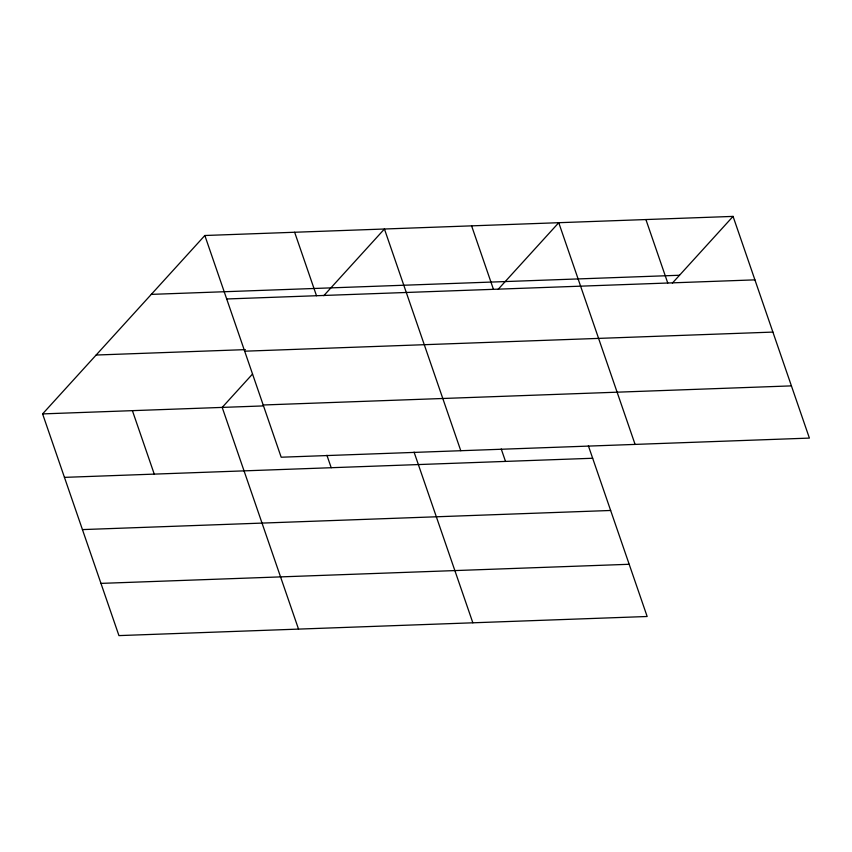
<?xml version="1.0" encoding="UTF-8"?>
<svg xmlns="http://www.w3.org/2000/svg" width="852" height="852" viewBox="0 0 852 852"><rect width="100%" height="100%" fill="white"/><g stroke="black" fill="none" stroke-linecap="round" stroke-linejoin="round"><path stroke-width="1.28" d="M588.381 445.82L647.158 616.497L118.939 635.603L42.6 413.902L204.842 235.503L733.061 216.397L809.4 438.098L281.181 457.215L204.842 235.503M252.533 374.039L222.191 407.405L298.53 629.106M323.781 295.697L384.433 229.007L460.783 450.719M498.09 289.392L558.752 222.702L635.091 444.403M672.398 283.088L733.061 216.397M151.305 294.377L679.523 275.26M226.696 298.977L754.915 279.861M96.138 355.028L245.365 349.629M244.684 351.194L772.892 332.088M263.204 404.988L791.423 385.881M42.6 413.902L263.13 405.925M64.454 477.365L592.673 458.259M82.431 529.593L610.65 510.476M100.962 583.386L629.181 564.28M645.901 219.55L667.755 283.013M471.593 225.855L493.446 289.329M501.232 448.972L505.513 461.411M414.072 452.124L472.849 622.801M294.643 232.255L316.497 295.729M326.923 455.277L331.204 467.716M132.401 410.653L154.255 474.117"/></g></svg>
